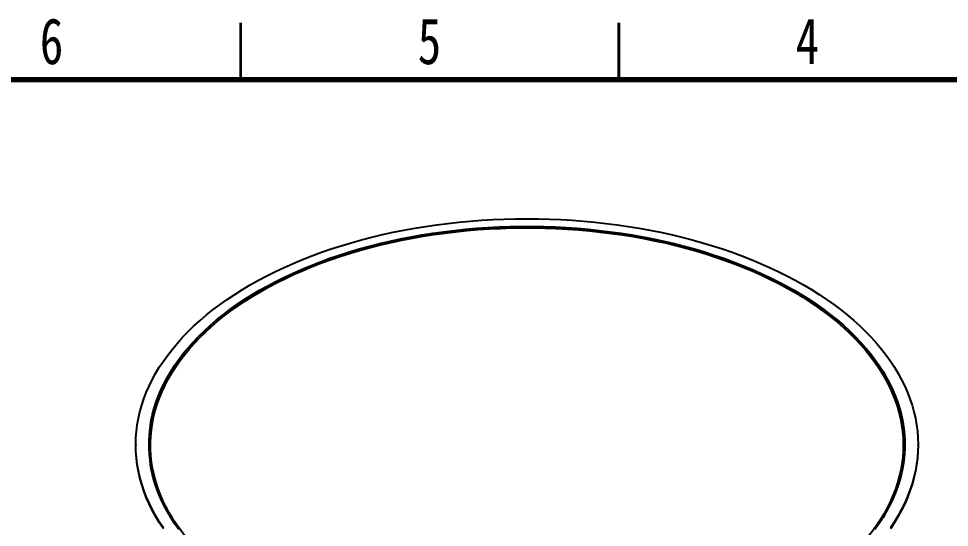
# Paper-space layout 'Sheet8' of a CAD drawing. Header units: millimetres. Extents: x 2 to 418, y 2 to 295.
# Drawn here: x 130.6 to 253.7, y 227.7 to 295 of the extents above; entities that cross this region are included whole.
import ezdxf

# ---------------------------------------------------------------- set-up
doc = ezdxf.new("R2010")
doc.units = ezdxf.units.MM
doc.styles.add('SLDTEXTSTYLE0', font='TXT', dxfattribs={"width": 0.75})

psp = doc.layouts.new('Sheet8')

# ---------------------------------------------------------------- linework, layer by layer
at = {"color": 7, "linetype": 'Continuous', "lineweight": 35}
for p, q in [((160, 287), (160, 294.5)), ((210, 294.5), (210, 287)), ((210, 287), (210, 294.5))]:
    psp.add_line(p, q, dxfattribs=at)
at = {"color": 7, "linetype": 'Continuous', "lineweight": 70}
psp.add_line((10, 287), (410, 287), dxfattribs=at)
at = {"color": 7, "linetype": 'Continuous', "lineweight": 25}
for p, q in [((146.075182, 238.701243), (146.075182, 238.599175)), ((249.575182, 238.599175), (249.575182, 238.701243))]:
    psp.add_line(p, q, dxfattribs=at)
at = {"color": 7, "linetype": 'Continuous', "lineweight": 25, "flags": 128}
for points in [[(161.232406, 259.825803), (162.312177, 260.431268), (163.421996, 261.018347), (164.560923, 261.586544), (165.727996, 262.135378), (166.922225, 262.664384), (168.142602, 263.173115), (169.388093, 263.66114), (170.657644, 264.128046), (171.950182, 264.573439), (173.264613, 264.996942), (174.599825, 265.398196), (175.954687, 265.776861), (177.328054, 266.132618), (178.718764, 266.465165), (180.12564, 266.774221), (181.547491, 267.059524), (182.983115, 267.320834), (184.431297, 267.557928), (185.890811, 267.770607), (187.360423, 267.958691), (188.838889, 268.122019), (190.324958, 268.260455), (191.817374, 268.37388), (193.314872, 268.4622), (194.816187, 268.525339), (196.320048, 268.563244), (197.825182, 268.575882), (199.330316, 268.563244), (200.834177, 268.525339), (202.335492, 268.4622), (203.83299, 268.37388), (205.325406, 268.260455), (206.811475, 268.122019), (208.289942, 267.958691), (209.759553, 267.770607), (211.219068, 267.557928), (212.667249, 267.320834), (214.102873, 267.059524), (215.524725, 266.774221), (216.9316, 266.465165), (218.32231, 266.132618), (219.695677, 265.776861), (221.05054, 265.398196), (222.385751, 264.996942), (223.700182, 264.573439), (224.99272, 264.128046), (226.262272, 263.66114), (227.507763, 263.173115), (228.728139, 262.664384), (229.922369, 262.135378), (231.089441, 261.586544), (232.228368, 261.018347), (233.338187, 260.431268), (234.417958, 259.825803), (235.466768, 259.202464), (236.48373, 258.561779), (237.467982, 257.904291), (238.418693, 257.230554), (239.335057, 256.54114), (240.2163, 255.836632), (241.061676, 255.117625), (241.87047, 254.384729), (242.641997, 253.638562), (243.375604, 252.879758), (244.070671, 252.108956), (244.72661, 251.326811), (245.342866, 250.533983), (245.918917, 249.731143), (246.454275, 248.918971), (246.948489, 248.098154), (247.401139, 247.269386), (247.811844, 246.433368), (248.180254, 245.590809), (248.506059, 244.74242), (248.788983, 243.88892), (249.028787, 243.03103), (249.225267, 242.169477), (249.378258, 241.304989), (249.487629, 240.438299), (249.553289, 239.570138), (249.575182, 238.701243), (249.553289, 237.832347), (249.487629, 236.964187), (249.378258, 236.097497), (249.225267, 235.233009), (249.028787, 234.371456), (248.788983, 233.513566), (248.506059, 232.660066), (248.180254, 231.811677), (247.811844, 230.969117), (247.401139, 230.1331), (246.948489, 229.304332), (246.454275, 228.483515), (245.918917, 227.671342)], [(162.470312, 259.111175), (163.533521, 259.707026), (164.626849, 260.284427), (165.749336, 260.842871), (166.899997, 261.381867), (168.07782, 261.900943), (169.28177, 262.399641), (170.510791, 262.877524), (171.763804, 263.334173), (173.039706, 263.769186), (174.337379, 264.182181), (175.655681, 264.572796), (176.993455, 264.940687), (178.349527, 265.285531), (179.722704, 265.607025), (181.111781, 265.904887), (182.515538, 266.178856), (183.932742, 266.42869), (185.362149, 266.65417), (186.802501, 266.855099), (188.252536, 267.031299), (189.710978, 267.182617), (191.176547, 267.308918), (192.647956, 267.410093), (194.123912, 267.486051), (195.603119, 267.536728), (197.084277, 267.562077), (198.566087, 267.562077), (200.047246, 267.536728), (201.526453, 267.486051), (203.002409, 267.410093), (204.473817, 267.308918), (205.939387, 267.182617), (207.397829, 267.031299), (208.847863, 266.855099), (210.288216, 266.65417), (211.717622, 266.42869), (213.134826, 266.178856), (214.538583, 265.904887), (215.92766, 265.607025), (217.300838, 265.285531), (218.656909, 264.940687), (219.994684, 264.572796), (221.312986, 264.182181), (222.610658, 263.769186), (223.886561, 263.334173), (225.139573, 262.877524), (226.368594, 262.399641), (227.572545, 261.900943), (228.750368, 261.381867), (229.901028, 260.842871), (231.023515, 260.284427), (232.116844, 259.707026), (233.180053, 259.111175), (234.212209, 258.497398), (235.212405, 257.866233), (236.179763, 257.218235), (237.113433, 256.553972), (238.012595, 255.87403), (238.87646, 255.179004), (239.704268, 254.469505), (240.495292, 253.746156), (241.248838, 253.009594), (241.964244, 252.260463), (242.640882, 251.499424), (243.278157, 250.727143), (243.875509, 249.9443), (244.432414, 249.151581), (244.948382, 248.349684), (245.422961, 247.539312), (245.855734, 246.721178), (246.246319, 245.895999), (246.594376, 245.064501), (246.899597, 244.227414), (247.161715, 243.385473), (247.380499, 242.539418), (247.555757, 241.689992), (247.687336, 240.837941), (247.775119, 239.984013), (247.81903, 239.128958), (247.81903, 238.273528), (247.775119, 237.418473), (247.687336, 236.564545), (247.555757, 235.712494), (247.380499, 234.863067), (247.161715, 234.017012), (246.899597, 233.175072), (246.594376, 232.337985), (246.246319, 231.506487), (245.855734, 230.681308), (245.422961, 229.863174), (244.948382, 229.052802), (244.432414, 228.250905), (243.875509, 227.458186)], [(149.731448, 227.671342), (149.196089, 228.483515), (148.701875, 229.304332), (148.249225, 230.1331), (147.838521, 230.969117), (147.47011, 231.811677), (147.144305, 232.660066), (146.861381, 233.513566), (146.621577, 234.371456), (146.425097, 235.233009), (146.272107, 236.097497), (146.162735, 236.964187), (146.097075, 237.832347), (146.075182, 238.701243), (146.097075, 239.570138), (146.162735, 240.438299), (146.272107, 241.304989), (146.425097, 242.169477), (146.621577, 243.03103), (146.861381, 243.88892), (147.144305, 244.74242), (147.47011, 245.590809), (147.838521, 246.433368), (148.249225, 247.269386), (148.701875, 248.098154), (149.196089, 248.918971), (149.731448, 249.731143), (150.307499, 250.533983), (150.923754, 251.326811), (151.579693, 252.108956), (152.27476, 252.879758), (153.008368, 253.638562), (153.779894, 254.384729), (154.588688, 255.117625), (155.434064, 255.836632), (156.315307, 256.54114), (157.231672, 257.230554), (158.182382, 257.904291), (159.166635, 258.561779), (160.183596, 259.202464), (161.232406, 259.825803)], [(151.774856, 227.458186), (151.217951, 228.250905), (150.701982, 229.052802), (150.227403, 229.863174), (149.794631, 230.681308), (149.404045, 231.506487), (149.055989, 232.337985), (148.750767, 233.175072), (148.48865, 234.017012), (148.269866, 234.863067), (148.094607, 235.712494), (147.963029, 236.564545), (147.875245, 237.418473), (147.831335, 238.273528), (147.831335, 239.128958), (147.875245, 239.984013), (147.963029, 240.837941), (148.094607, 241.689992), (148.269866, 242.539418), (148.48865, 243.385473), (148.750767, 244.227414), (149.055989, 245.064501), (149.404045, 245.895999), (149.794631, 246.721178), (150.227403, 247.539312), (150.701982, 248.349684), (151.217951, 249.151581), (151.774856, 249.9443), (152.372208, 250.727143), (153.009482, 251.499424), (153.68612, 252.260463), (154.401526, 253.009594), (155.155072, 253.746156), (155.946097, 254.469505), (156.773905, 255.179004), (157.637769, 255.87403), (158.536931, 256.553972), (159.470602, 257.218235), (160.43796, 257.866233), (161.438156, 258.497398), (162.470312, 259.111175)], [(149.731448, 227.569275), (149.196089, 228.381447), (148.701875, 229.202264), (148.249225, 230.031032), (147.838521, 230.86705), (147.47011, 231.709609), (147.144305, 232.557998), (146.861381, 233.411499), (146.621577, 234.269388), (146.425097, 235.130941), (146.272107, 235.995429), (146.162735, 236.86212), (146.097075, 237.73028), (146.075182, 238.599175), (146.075182, 238.599175)], [(249.575182, 238.599175), (249.553289, 237.73028), (249.487629, 236.86212), (249.378258, 235.995429), (249.225267, 235.130941), (249.028787, 234.269388), (248.788983, 233.411499), (248.506059, 232.557998), (248.180254, 231.709609), (247.811844, 230.86705), (247.401139, 230.031032), (246.948489, 229.202264), (246.454275, 228.381447), (245.918917, 227.569275)], [(165.927204, 216.542844), (165.047886, 216.97633), (163.946126, 217.549302), (162.874406, 218.140957), (161.833676, 218.75077), (160.824858, 219.378202), (159.848847, 220.022694), (158.906509, 220.683677), (157.99868, 221.360563), (157.126163, 222.052753), (156.289732, 222.759633), (155.490131, 223.480576), (154.728066, 224.214943), (154.004214, 224.962083), (153.319217, 225.721334), (152.673683, 226.492021), (152.068183, 227.273462), (151.503254, 228.064965), (151.091748, 228.687849)], [(244.665934, 228.857774), (244.543879, 228.664772), (244.00971, 227.866184), (243.43459, 227.077132), (242.81903, 226.298314), (242.163574, 225.530422), (241.468805, 224.774137), (240.735339, 224.030129), (239.963825, 223.299057), (239.154949, 222.58157), (238.309426, 221.878304), (237.428007, 221.189883), (236.511473, 220.516917), (235.560638, 219.860002), (234.576343, 219.219722), (233.559462, 218.596644), (232.510897, 217.99132), (231.431577, 217.404287), (230.678857, 217.014956)]]:
    psp.add_lwpolyline(points, dxfattribs=at)
at = {"color": 8, "linetype": 'Continuous', "lineweight": 25, "flags": 128}
for points in [[(162.611281, 258.948833), (163.675342, 259.545078), (164.769683, 260.122769), (165.893332, 260.681394), (167.045295, 261.220458), (168.22455, 261.739484), (169.43005, 262.23801), (170.660728, 262.715595), (171.915491, 263.171816), (173.193228, 263.606267), (174.492806, 264.018564), (175.813071, 264.408341), (177.152855, 264.775253), (178.510967, 265.118974), (179.886205, 265.439199), (181.277349, 265.735644), (182.683166, 266.008047), (184.102408, 266.256166), (185.533818, 266.479782), (186.976127, 266.678694), (188.428055, 266.852729), (189.888315, 267.00173), (191.355613, 267.125567), (192.828647, 267.224128), (194.306111, 267.297328), (195.786695, 267.3451), (197.269087, 267.367403), (198.751973, 267.364216), (200.234036, 267.335543), (201.713963, 267.281409), (203.190443, 267.201863), (204.662165, 267.096973), (206.127825, 266.966834), (207.586123, 266.811561), (209.035767, 266.631292), (210.47547, 266.426186), (211.903957, 266.196426), (213.31996, 265.942214), (214.722225, 265.663777), (216.109508, 265.361361), (217.480578, 265.035235), (218.834221, 264.685687), (220.169235, 264.313028), (221.484438, 263.917587), (222.778662, 263.499717), (224.050761, 263.059786), (225.299607, 262.598186), (226.524092, 262.115325), (227.72313, 261.611632), (228.895659, 261.087552), (230.040638, 260.543552), (231.157053, 259.980113), (232.243913, 259.397735), (233.300256, 258.796935), (234.325143, 258.178244), (235.317667, 257.542211), (236.276948, 256.889402), (237.202134, 256.220393), (238.092406, 255.535779), (238.946975, 254.836166), (239.765082, 254.122175), (240.546001, 253.39444), (241.289042, 252.653604), (241.993544, 251.900325), (242.658884, 251.135272), (243.28447, 250.359121), (243.86975, 249.572562), (244.414203, 248.776292), (244.917346, 247.971018), (245.378735, 247.157452), (245.797959, 246.336316), (246.174647, 245.508339), (246.508465, 244.674254), (246.799117, 243.834801), (247.046345, 242.990725), (247.24993, 242.142774), (247.409691, 241.291699), (247.525488, 240.438256), (247.597216, 239.583201), (247.624813, 238.727292), (247.608254, 237.871288), (247.547554, 237.015948), (247.442767, 236.162031), (247.293985, 235.310293), (247.10134, 234.461491), (246.865004, 233.616375), (246.585185, 232.775697), (246.262133, 231.940201), (245.896132, 231.110628), (245.487509, 230.287713), (245.036625, 229.472187), (244.665934, 228.857774)], [(151.091748, 228.687849), (150.979397, 228.865826), (150.497078, 229.675336), (150.056723, 230.492777), (149.658723, 231.317425), (149.30343, 232.148548), (148.991161, 232.98541), (148.722191, 233.827267), (148.49676, 234.673375), (148.315066, 235.522982), (148.177272, 236.375335), (148.083499, 237.229679), (148.033831, 238.085256), (148.028311, 238.941308), (148.066945, 239.797074), (148.149698, 240.651798), (148.276497, 241.50472), (148.447229, 242.355084), (148.661743, 243.202137), (148.919849, 244.045127), (149.221318, 244.883307), (149.565883, 245.715934), (149.953238, 246.54227), (150.383039, 247.361581), (150.854906, 248.173142), (151.36842, 248.976232), (151.923127, 249.77014), (152.518533, 250.554162), (153.154111, 251.327602), (153.829298, 252.089775), (154.543495, 252.840005), (155.296068, 253.577627), (156.086351, 254.301987), (156.913642, 255.012442), (157.777209, 255.708362), (158.676285, 256.389131), (159.610073, 257.054145), (160.577745, 257.702815), (161.578444, 258.334564), (162.611281, 258.948833)]]:
    psp.add_lwpolyline(points, dxfattribs=at)

# ---------------------------------------------------------------- texts
at = {"color": 7, "linetype": 'Continuous', "lineweight": 0, "char_height": 6.096, "attachment_point": 2, "style": 'SLDTEXTSTYLE0'}
for s, insert in [('6', (134.938617, 295.11369)), ('5', (184.938617, 295.11369)), ('4', (234.938617, 295.11369))]:
    psp.add_mtext(s, dxfattribs=dict(at, insert=insert))

doc.saveas('drawing.dxf')
